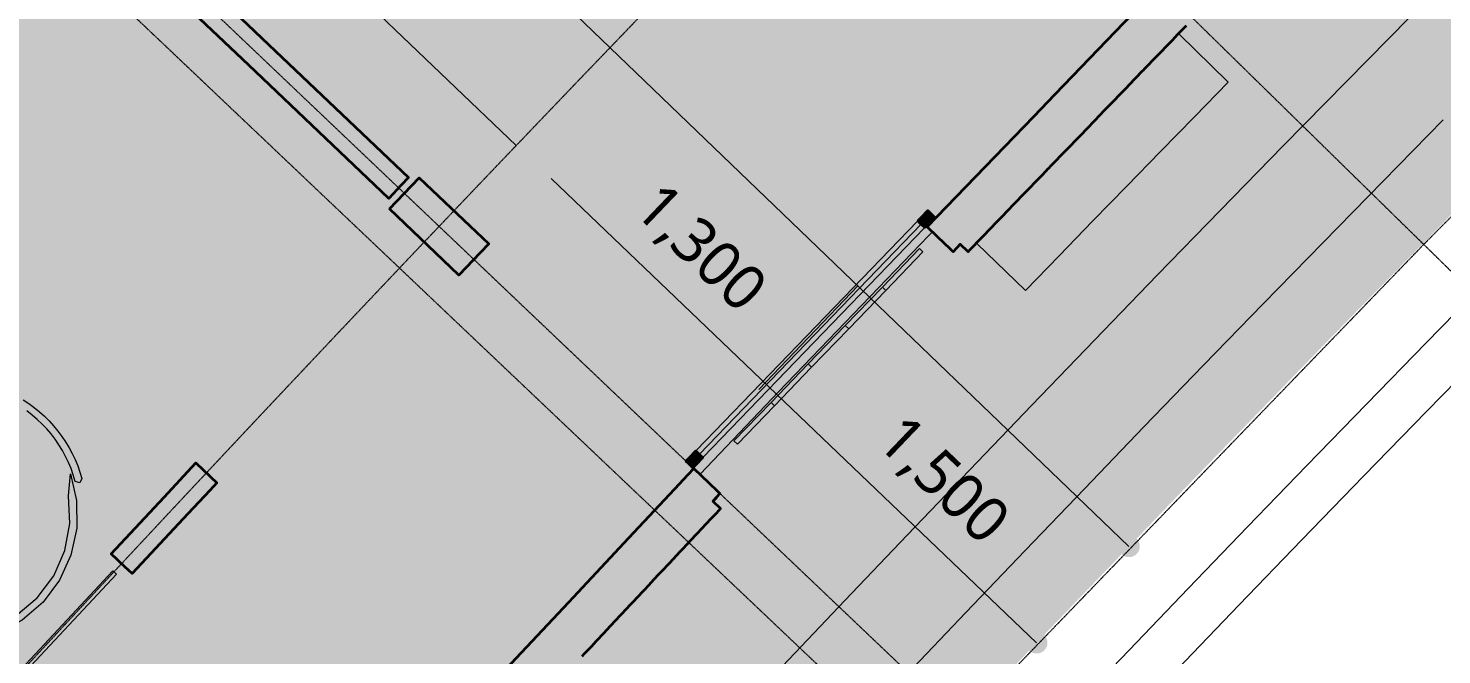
# Model space of a CAD drawing. Header units: millimetres. Extents: x -31757 to 121236, y -27283 to 63658.
# Drawn here: x 61271 to 67163, y 34599 to 37209 of the extents above; entities that cross this region are included whole.
import ezdxf

# ---------------------------------------------------------------- set-up
doc = ezdxf.new("R2010")
doc.units = ezdxf.units.MM
doc.linetypes.add('DASHDOT', pattern=[3.556, 2.54, -0.508, 0, -0.508])
doc.linetypes.add('PHANTOM', pattern=[6.35, 3.175, -0.635, 0.635, -0.635, 0.635, -0.635])
for name, color, linetype, lineweight in [('01_切断（構造・壁）', 7, 'Continuous', 35), ('03_切断（ガラス）', 5, 'Continuous', 13), ('06_部屋の色', 8, 'Continuous', 0), ('10_見えがかり', 7, 'Continuous', 13), ('11_見えがかり（家具）', 8, 'Continuous', 9), ('12_見えがかり（ガラス）', 5, 'Continuous', 9), ('20_上部（屋根の外形・梁）', 8, 'PHANTOM', 9), ('40_通り芯', 1, 'DASHDOT', 9), ('50_寸法', 3, 'Continuous', 9), ('70_断面の位置', 6, 'DASHDOT', 9)]:
    doc.layers.add(name, color=color, linetype=linetype, lineweight=lineweight)
doc.styles.add('JP', font='NotoSansCJKjp-Regular.otf')

msp = doc.modelspace()

# ---------------------------------------------------------------- hatches: boundary and pattern name
at = {"layer": '01_切断（構造・壁）'}
for points in [[(65120.4, 36283.5), (65115.2, 36288.5), (65086.8, 36315.9), (65062.4, 36339.5), (65018.1, 36382.3), (65018.1, 36382.3), (65018.1, 36382.3), (65300.9, 36675.3), (65461.9, 36842.1), (65551.2, 36934.6), (65911.6, 37308), (65991.1, 37390.4), (66007.2, 37374.8), (66052.8, 37330.8), (66088.2, 37296.6), (66094.8, 37290.2), (66099, 37286.2), (66099, 37286.2), (66099, 37286.2), (66068.9, 37255), (66088.7, 37235.8), (66101.3, 37223.8), (66097.4, 37219.8), (66085.6, 37207.5), (66082.6, 37204.4), (66061.9, 37182.9), (66038.8, 37159), (66011.2, 37130.4), (66007.8, 37126.9), (66003.3, 37122.3), (66003, 37121.9), (66002.7, 37121.6), (65980.8, 37098.9), (65957.7, 37075), (65939.1, 37055.7), (65939.1, 37055.7), (65934.2, 37050.6), (65928.1, 37044.3), (65921.6, 37037.6), (65918.3, 37034.1), (65918.3, 37034.1), (65914.5, 37030.2), (65914.5, 37030.2), (65858, 36971.7), (65858, 36971.7), (65847, 36960.3), (65837.2, 36950.1), (65837.2, 36950.1), (65818.6, 36930.9), (65795.5, 36907), (65776.9, 36887.7), (65776.9, 36887.7), (65766, 36876.3), (65756.1, 36866.1), (65756.1, 36866.1), (65737.5, 36846.9), (65714.4, 36822.9), (65684.9, 36792.3), (65656.4, 36762.9), (65633.4, 36738.9), (65614.8, 36719.7), (65614.8, 36719.7), (65603.8, 36708.3), (65593.9, 36698.1), (65593.9, 36698.1), (65575.4, 36678.9), (65552.3, 36654.9), (65533.7, 36635.7), (65533.7, 36635.7), (65524, 36625.6), (65522.7, 36624.3), (65521.6, 36623.1), (65512.9, 36614.1), (65512.9, 36614.1), (65494.3, 36594.8), (65471.2, 36570.9), (65441.6, 36540.3), (65413.2, 36510.8), (65390.1, 36486.9), (65371.5, 36467.7), (65371.5, 36467.7), (65360.5, 36456.3), (65350.7, 36446.1), (65350.7, 36446.1), (65332.1, 36426.8), (65309, 36402.9), (65279.5, 36372.3), (65251, 36342.8), (65228, 36318.9), (65209.4, 36299.6), (65209.4, 36299.6), (65202.9, 36292.9), (65193, 36282.7), (65188.5, 36278), (65188.5, 36278), (65188.5, 36278), (65156.2, 36309.3), (65126, 36278.1)], [(62776.6, 36456.4), (62837.6, 36520.5), (62900.6, 36586.8), (63190.5, 36311.1), (63154.5, 36273.3), (63066.4, 36180.7)], [(64978.8, 36406.3), (64994.1, 36422.2), (65020.5, 36449.5), (65038.6, 36432), (65049.2, 36421.7), (65022.9, 36394.5), (65007.6, 36378.5), (64989.4, 36396.1)], [(64012.5, 35405.2), (64027.9, 35421.1), (64054.2, 35448.3), (64072.4, 35430.8), (64083, 35420.5), (64056.7, 35393.3), (64041.3, 35377.4), (64023.1, 35394.9)], [(63185.5, 34259.6), (63131.9, 34309.8), (63087, 34351.9), (63087, 34351.9), (63087, 34351.9), (63524, 34818.1), (63774.7, 35085.6), (63966.8, 35290.6), (64021.7, 35349.2), (64045.1, 35374.1), (64045.1, 35374.1), (64045.1, 35374.1), (64107.3, 35314.9), (64142.9, 35281), (64149.6, 35274.7), (64153.8, 35270.8), (64153.8, 35270.8), (64153.8, 35270.8), (64124.2, 35239.2), (64157, 35208.4), (64157, 35208.4), (64157, 35208.4), (64149.1, 35199.9), (64136.5, 35186.5), (64136.5, 35186.5), (64118.3, 35167), (64095.5, 35142.7), (64077.3, 35123.3), (64077.3, 35123.3), (64069.3, 35114.8), (64065.9, 35111.2), (64061.4, 35106.3), (64061, 35105.9), (64060.7, 35105.6), (64056.8, 35101.4), (64056.8, 35101.4), (64053.6, 35098), (64053.6, 35098), (63997.5, 35038.1), (63997.5, 35038.1), (63996.7, 35037.3), (63987.6, 35027.6), (63958.7, 34996.8), (63942, 34978.9), (63935.9, 34972.5), (63917.7, 34953), (63917.7, 34953), (63907.9, 34942.5), (63897.2, 34931.1), (63897.2, 34931.1), (63879, 34911.7), (63856.2, 34887.4), (63837.9, 34867.9), (63837.9, 34867.9), (63837, 34866.9), (63828.1, 34857.4), (63814.2, 34842.6), (63814.2, 34842.6), (63758.1, 34782.8), (63758.1, 34782.8), (63748.3, 34772.3), (63737.6, 34760.9), (63737.6, 34760.9), (63719.4, 34741.4), (63696.6, 34717.1), (63668.5, 34687.1), (63639.6, 34656.3), (63638.3, 34654.9), (63616.8, 34632), (63598.6, 34612.5), (63598.6, 34612.5), (63588.7, 34602), (63578.1, 34590.6), (63578.1, 34590.6), (63559.8, 34571.2), (63539.2, 34549.2), (63537, 34546.9), (63512.1, 34520.3), (63509, 34516.9), (63502.1, 34509.6), (63480, 34486.1), (63457.2, 34461.7), (63429.2, 34431.8), (63400.3, 34400.9), (63390.5, 34390.6), (63377.5, 34376.6), (63359.2, 34357.2), (63359.2, 34357.2), (63349.4, 34346.7), (63344.7, 34341.7), (63320.5, 34315.8), (63297.7, 34291.5), (63269.6, 34261.5), (63258.9, 34250.1), (63226.1, 34280.9), (63210.2, 34263.9), (63196.5, 34249.3), (63190.8, 34254.6)]]:
    msp.add_hatch(color=7, dxfattribs=at).paths.add_polyline_path(points)
at = {"layer": '06_部屋の色', "true_color": 0x86bc78}
h = msp.add_hatch(color=8, dxfattribs=at)
h.paths.add_polyline_path([(57514.3, 45692.3), (57624.6, 45804.9), (57844.2, 46028.4), (58064.2, 46251.6), (58284.4, 46474.5), (58505.1, 46697), (58726, 46919.1), (58947.3, 47141), (59169, 47362.5), (59391, 47583.6), (59613.3, 47804.4), (66936.1, 40419.6), (66725.2, 40210), (66514.5, 40000.2), (66304.2, 39790), (66094.2, 39579.6), (65884.6, 39368.8), (65675.2, 39157.6), (65466.2, 38946.2), (65257.5, 38734.4), (65049.2, 38522.3), (64944.5, 38415.4), (64841.1, 38309.9), (64633.4, 38097.1), (64426, 37884.1), (64219, 37670.7), (64012.3, 37457), (63805.9, 37243), (63599.8, 37028.7), (63394.1, 36814), (63188.7, 36599.1), (62983.6, 36383.8), (55447.8, 43551.2), (55663.9, 43778), (55880.4, 44004.6), (56097.2, 44230.8), (56314.3, 44456.7), (56531.9, 44682.2), (56749.7, 44907.4), (56967.9, 45132.3), (57186.5, 45356.8), (57405.4, 45581), (57510.8, 45688.7)])
h.paths.add_polyline_path([(60530.3, 41638.2), (60528.5, 41533.4), (60535.8, 41428.8), (60552.2, 41325.2), (60577.6, 41223.5), (60611.7, 41124.4), (60654.3, 41028.6), (60705.1, 40937), (60763.8, 40850), (60829.7, 40768.6), (60902.6, 40693.2), (60981.7, 40624.4), (61066.5, 40562.8), (61156.3, 40508.8), (61250.6, 40462.8), (61348.4, 40425.3), (61449.2, 40396.4), (61552.1, 40376.4), (61656.4, 40365.4), (61761.2, 40363.6), (61865.7, 40370.9), (61969.3, 40387.3), (62071, 40412.6), (62170.1, 40446.8), (62265.9, 40489.4), (62357.6, 40540.2), (62444.5, 40598.9), (62525.9, 40664.8), (62583.5, 40720.4), (62587.2, 40724), (62601.4, 40737.7), (62670.1, 40816.8), (62731.7, 40901.6), (62785.7, 40991.4), (62831.7, 41085.7), (62869.3, 41183.5), (62898.2, 41284.3), (62918.2, 41387.2), (62929.1, 41491.5), (62930.9, 41596.3), (62923.6, 41700.8), (62907.2, 41804.4), (62881.9, 41906.1), (62847.7, 42005.2), (62805.1, 42101), (62754.3, 42192.7), (62695.7, 42279.6), (62629.7, 42361), (62556.9, 42436.4), (62477.8, 42505.2), (62392.9, 42566.8), (62303.1, 42620.8), (62208.9, 42666.8), (62111, 42704.4), (62010.2, 42733.3), (61907.3, 42753.3), (61803.1, 42764.2), (61698.3, 42766), (61593.7, 42758.7), (61490.1, 42742.3), (61388.4, 42717), (61289.3, 42682.8), (61193.5, 42640.2), (61101.9, 42589.4), (61014.9, 42530.8), (60933.5, 42464.8), (60871.2, 42404.6), (60858.1, 42392), (60789.3, 42312.8), (60727.7, 42228), (60673.7, 42138.2), (60627.7, 42044), (60590.2, 41946.1), (60561.3, 41845.3), (60541.3, 41742.4)], flags=0)
at = {"layer": '06_部屋の色', "true_color": 0xe9dfcf}
for points in [[(56229.2, 46951.8), (60871.7, 42405.1), (60858.1, 42392), (60789.3, 42312.8), (60727.7, 42228), (60673.7, 42138.2), (60627.7, 42044), (60590.2, 41946.1), (60561.3, 41845.3), (60541.3, 41742.4), (60530.3, 41638.2), (60528.5, 41533.4), (60535.8, 41428.8), (60552.2, 41325.2), (60577.6, 41223.5), (60611.7, 41124.4), (60654.3, 41028.6), (60705.1, 40937), (60763.8, 40850), (60829.7, 40768.6), (60902.6, 40693.2), (60981.7, 40624.4), (61066.5, 40562.8), (61156.3, 40508.8), (61250.6, 40462.8), (61348.4, 40425.3), (61449.2, 40396.4), (61552.1, 40376.4), (61656.4, 40365.4), (61761.2, 40363.6), (61865.7, 40370.9), (61969.3, 40387.3), (62071, 40412.6), (62170.1, 40446.8), (62265.9, 40489.4), (62357.6, 40540.2), (62444.5, 40598.9), (62525.9, 40664.8), (62587.7, 40724.5), (65991.4, 37391.1), (65018.1, 36382.7), (65043.3, 36358.4), (64070.2, 35350.2), (54143.9, 44791.1)], [(62128.1, 33329.2), (52090.4, 42600.1), (54143.9, 44791.1), (64044.9, 35374.3), (63086.5, 34351.7), (63112, 34327.8), (62153.8, 33305.4)], [(53867.9, 41871.1), (54057.7, 42075), (54158.8, 42183.4), (54265.8, 42297.8), (54336.9, 42373.8), (54393.3, 42434.1), (54425.8, 42468.8), (55994.5, 40998.5), (56008, 41012.8), (56021.4, 41027.2), (56034.8, 41041.5), (56764.2, 40357.4), (56750.9, 40343.2), (56737.5, 40328.9), (56724.2, 40314.7), (56906.6, 40143.7), (59360.4, 39829.4), (62983.4, 36383.6), (62806.8, 36197.7), (62778.9, 36168.3), (62676.7, 36060.4), (62574.6, 35952.4), (62472.5, 35844.4), (62406.8, 35774.6), (62013.9, 35356.8), (58365.8, 38776), (55911.6, 39072.1), (53412.8, 41380), (53524, 41500.2), (53625.5, 41610), (53732, 41724.8), (53838.6, 41839.6)], [(62983.3, 36383.9), (64944.7, 38416.2), (65991.4, 37391.1), (65018.1, 36382.7), (65043.3, 36358.4), (64070.2, 35350.2)], [(62128.1, 33329.2), (61051.9, 34323.2), (62983.3, 36383.9), (64044.9, 35374.3), (63086.5, 34351.7), (63112, 34327.8), (62153.8, 33305.4)]]:
    msp.add_hatch(color=8, dxfattribs=at).paths.add_polyline_path(points)
at = {"layer": '06_部屋の色', "true_color": 0xd8ccb8}
msp.add_hatch(color=8, dxfattribs=at).paths.add_polyline_path([(46090.2, 13394.3), (46610.4, 14131.8), (47134.1, 14866.8), (47661.3, 15599.3), (48191.9, 16329.3), (48725.9, 17056.8), (49263.4, 17781.8), (49804.3, 18504.2), (50348.5, 19224.1), (50896.2, 19941.4), (51447.2, 20656.2), (52001.6, 21368.3), (52559.4, 22077.8), (53120.5, 22784.7), (53684.9, 23488.9), (54252.6, 24190.4), (54823.6, 24889.3), (55397.9, 25585.4), (55975.5, 26278.9), (56556.3, 26969.6), (57140.4, 27657.6), (57727.8, 28342.8), (58318.3, 29025.2), (58912.1, 29704.9), (59509, 30381.7), (60109.2, 31055.7), (60712.5, 31726.9), (61318.9, 32395.3), (61928.6, 33060.7), (62541.3, 33723.3), (63157.1, 34383), (63776.1, 35039.8), (64398.1, 35693.7), (65023.3, 36344.6), (65651.4, 36992.6), (66282.7, 37637.6), (66916.9, 38279.6), (67554.2, 38918.6), (68194.5, 39554.6), (68837.8, 40187.6), (69484, 40817.5), (70133.2, 41444.4), (70785.4, 42068.3), (71440.5, 42689), (72098.5, 43306.7), (72759.4, 43921.2), (73423.2, 44532.7), (74089.9, 45140.9), (75098.3, 44030.5), (74436.8, 43427), (73778.2, 42820.3), (73122.5, 42210.6), (72469.6, 41597.8), (71819.7, 40981.9), (71172.6, 40363), (70528.5, 39741), (69887.3, 39116), (69249.1, 38487.9), (68613.8, 37856.9), (67981.5, 37222.9), (67352.2, 36585.9), (66726, 35945.9), (66102.7, 35303), (65482.5, 34657.2), (64865.3, 34008.5), (64251.2, 33356.8), (63640.2, 32702.3), (63032.2, 32044.9), (62427.4, 31384.7), (61825.7, 30721.6), (61227.1, 30055.6), (60631.7, 29386.9), (60039.4, 28715.3), (59450.3, 28041), (58864.3, 27363.9), (58281.6, 26684.1), (57702.1, 26001.5), (57125.8, 25316.2), (56552.7, 24628.2), (55982.9, 23937.5), (55416.4, 23244.1), (54853.1, 22548), (54293.1, 21849.3), (53736.4, 21148), (53183.1, 20444), (52633, 19737.5), (52086.3, 19028.4), (51542.9, 18316.7), (51002.9, 17602.4), (50466.3, 16885.6), (49933, 16166.3), (49403.2, 15444.5), (48876.7, 14720.2), (48353.7, 13993.4), (47834.1, 13264.2), (47317.9, 12532.5), (46805.2, 11798.4), (46296, 11061.9), (45790.2, 10323), (45287.9, 9581.8), (44789.2, 8838.1), (44293.9, 8092.2), (43802.2, 7343.9), (43313.9, 6593.3), (42829.3, 5840.4), (42348.2, 5085.2), (41870.6, 4327.7), (41396.6, 3568.1), (40122.1, 4359.1), (40599.9, 5124.8), (41081.2, 5888.2), (41566.1, 6649.3), (42054.6, 7408.1), (42546.7, 8164.7), (43042.3, 8918.9), (43541.5, 9670.8), (44044.2, 10420.3), (44550.4, 11167.4), (45060.2, 11912.1), (45573.4, 12654.4)])
at = {"layer": '06_部屋の色', "true_color": 0xd9d3ec}
msp.add_hatch(color=8, dxfattribs=at).paths.add_polyline_path([(55994.5, 40998.5), (55885.6, 41100.6), (56390.5, 41637.4), (56897.5, 42172.3), (62983.6, 36383.8), (62982.8, 36384.2), (59360.6, 39829.3), (56906.6, 40143.7), (56724.2, 40314.7), (56764.2, 40357.4), (56034.8, 41041.5)])
at = {"layer": '06_部屋の色', "true_color": 0xd5ebee}
msp.add_hatch(color=8, dxfattribs=at).paths.add_polyline_path([(62013.9, 35356.8), (62065.2, 35411.4), (61557.9, 34868.5), (61052.7, 34323.6), (55911.6, 39072.1), (58365.8, 38776)])
at = {"layer": '50_寸法'}
for points in [[(63340.7, 36693.4), (63334.6, 36687.1), (63327.3, 36682.1), (63319.2, 36678.6), (63310.6, 36676.7), (63301.8, 36676.6), (63293.1, 36678.2), (63284.9, 36681.4), (63277.5, 36686.2), (63271.1, 36692.3), (63266.1, 36699.6), (63262.6, 36707.7), (63260.8, 36716.3), (63260.6, 36725.1), (63262.2, 36733.8), (63265.5, 36742), (63270.3, 36749.4), (63276.4, 36755.8), (63283.7, 36760.8), (63291.8, 36764.3), (63300.4, 36766.1), (63309.2, 36766.3), (63317.9, 36764.7), (63326.1, 36761.4), (63333.5, 36756.6), (63339.8, 36750.5), (63344.9, 36743.2), (63348.4, 36735.1), (63350.2, 36726.5), (63350.3, 36717.7), (63348.8, 36709), (63345.5, 36700.8)], [(63485.3, 36555.2), (63479.2, 36548.9), (63471.9, 36543.9), (63463.8, 36540.4), (63455.2, 36538.5), (63446.4, 36538.4), (63437.7, 36540), (63429.5, 36543.2), (63422.1, 36548), (63415.7, 36554.1), (63410.7, 36561.4), (63407.2, 36569.5), (63405.4, 36578.1), (63405.2, 36587), (63406.8, 36595.6), (63410.1, 36603.8), (63414.9, 36611.2), (63421, 36617.6), (63428.3, 36622.6), (63436.4, 36626.1), (63445, 36627.9), (63453.8, 36628.1), (63462.5, 36626.5), (63470.7, 36623.2), (63478.1, 36618.4), (63484.4, 36612.3), (63489.4, 36605), (63492.9, 36596.9), (63494.8, 36588.3), (63494.9, 36579.5), (63493.3, 36570.8), (63490.1, 36562.6)], [(64425.1, 35657), (64419, 35650.7), (64411.7, 35645.7), (64403.6, 35642.2), (64395, 35640.3), (64386.2, 35640.2), (64377.5, 35641.8), (64369.3, 35645), (64361.9, 35649.8), (64355.5, 35656), (64350.5, 35663.2), (64347, 35671.3), (64345.2, 35679.9), (64345, 35688.8), (64346.6, 35697.4), (64349.9, 35705.6), (64354.7, 35713), (64360.8, 35719.4), (64368.1, 35724.4), (64376.2, 35727.9), (64384.8, 35729.7), (64393.6, 35729.9), (64402.3, 35728.3), (64410.5, 35725), (64417.9, 35720.2), (64424.2, 35714.1), (64429.2, 35706.8), (64432.7, 35698.7), (64434.6, 35690.1), (64434.7, 35681.3), (64433.1, 35672.6), (64429.9, 35664.4)], [(64425.1, 35657), (64419, 35650.7), (64411.7, 35645.7), (64403.6, 35642.2), (64395, 35640.3), (64386.2, 35640.2), (64377.5, 35641.8), (64369.3, 35645), (64361.9, 35649.8), (64355.5, 35656), (64350.5, 35663.2), (64347, 35671.3), (64345.2, 35679.9), (64345, 35688.8), (64346.6, 35697.4), (64349.9, 35705.6), (64354.7, 35713), (64360.8, 35719.4), (64368.1, 35724.4), (64376.2, 35727.9), (64384.8, 35729.7), (64393.6, 35729.9), (64402.3, 35728.3), (64410.5, 35725), (64417.9, 35720.2), (64424.2, 35714.1), (64429.2, 35706.8), (64432.7, 35698.7), (64434.6, 35690.1), (64434.7, 35681.3), (64433.1, 35672.6), (64429.9, 35664.4)], [(65894.3, 35022.1), (65888.2, 35015.8), (65880.9, 35010.7), (65872.8, 35007.2), (65864.2, 35005.4), (65855.4, 35005.3), (65846.7, 35006.8), (65838.5, 35010.1), (65831.1, 35014.9), (65824.7, 35021), (65819.7, 35028.3), (65816.2, 35036.4), (65814.4, 35045), (65814.2, 35053.8), (65815.8, 35062.5), (65819.1, 35070.7), (65823.9, 35078.1), (65830, 35084.5), (65837.3, 35089.5), (65845.4, 35093), (65854, 35094.8), (65862.8, 35095), (65871.5, 35093.4), (65879.7, 35090.1), (65887.1, 35085.3), (65893.4, 35079.2), (65898.5, 35071.9), (65902, 35063.8), (65903.8, 35055.2), (65903.9, 35046.4), (65902.4, 35037.7), (65899.1, 35029.5)], [(65509.5, 34620.6), (65503.4, 34614.3), (65496.1, 34609.3), (65488, 34605.8), (65479.4, 34603.9), (65470.6, 34603.8), (65461.9, 34605.4), (65453.7, 34608.6), (65446.3, 34613.4), (65439.9, 34619.6), (65434.9, 34626.8), (65431.4, 34634.9), (65429.6, 34643.6), (65429.4, 34652.4), (65431, 34661.1), (65434.3, 34669.3), (65439.1, 34676.7), (65445.2, 34683), (65452.5, 34688), (65460.6, 34691.5), (65469.2, 34693.4), (65478, 34693.5), (65486.7, 34691.9), (65494.9, 34688.7), (65502.3, 34683.9), (65508.6, 34677.7), (65513.6, 34670.5), (65517.1, 34662.4), (65519, 34653.7), (65519.1, 34644.9), (65517.5, 34636.2), (65514.3, 34628)]]:
    msp.add_hatch(color=7, dxfattribs=at).paths.add_polyline_path(points)

# ---------------------------------------------------------------- linework, layer by layer
at = {"layer": '01_切断（構造・壁）'}
for points in [[(62826.2, 36555.2), (62774, 36500.2), (62686.4, 36583.5), (62190.3, 37055), (61782.5, 37442.6), (61782.5, 37442.6), (61782.5, 37442.6), (61816.7, 37478.5), (61865.6, 37529.9), (62013.8, 37388.8), (62273.1, 37142.1), (62606.4, 36824.9), (62856.4, 36586.9), (62826.2, 36555.2)], [(65120.4, 36283.5), (65115.2, 36288.5), (65086.8, 36315.9), (65062.4, 36339.5), (65018.1, 36382.3), (65018.1, 36382.3), (65018.1, 36382.3), (65300.9, 36675.3), (65461.9, 36842.1), (65551.2, 36934.6), (65911.6, 37308)], [(66097.4, 37219.8), (66085.6, 37207.5), (66082.6, 37204.4), (66061.9, 37182.9), (66038.8, 37159), (66011.2, 37130.4), (66007.8, 37126.9), (66003.3, 37122.3), (66003, 37121.9), (66002.7, 37121.6), (65980.8, 37098.9), (65957.7, 37075), (65939.1, 37055.7), (65939.1, 37055.7), (65934.2, 37050.6), (65928.1, 37044.3), (65921.6, 37037.6), (65918.3, 37034.1), (65918.3, 37034.1), (65914.5, 37030.2), (65914.5, 37030.2), (65858, 36971.7), (65858, 36971.7), (65847, 36960.3), (65837.2, 36950.1), (65837.2, 36950.1), (65818.6, 36930.9), (65795.5, 36907), (65776.9, 36887.7), (65776.9, 36887.7), (65766, 36876.3), (65756.1, 36866.1), (65756.1, 36866.1), (65737.5, 36846.9), (65714.4, 36822.9), (65684.9, 36792.3), (65656.4, 36762.9), (65633.4, 36738.9), (65614.8, 36719.7), (65614.8, 36719.7), (65603.8, 36708.3), (65593.9, 36698.1), (65593.9, 36698.1), (65575.4, 36678.9), (65552.3, 36654.9), (65533.7, 36635.7), (65533.7, 36635.7), (65524, 36625.6), (65522.7, 36624.3), (65521.6, 36623.1), (65512.9, 36614.1), (65512.9, 36614.1), (65494.3, 36594.8), (65471.2, 36570.9), (65441.6, 36540.3), (65413.2, 36510.8), (65390.1, 36486.9), (65371.5, 36467.7), (65371.5, 36467.7), (65360.5, 36456.3), (65350.7, 36446.1), (65350.7, 36446.1), (65332.1, 36426.8), (65309, 36402.9), (65279.5, 36372.3), (65251, 36342.8), (65228, 36318.9), (65209.4, 36299.6), (65209.4, 36299.6), (65202.9, 36292.9), (65193, 36282.7), (65188.5, 36278), (65188.5, 36278), (65188.5, 36278), (65156.2, 36309.3), (65126, 36278.1), (65120.4, 36283.5)], [(62776.6, 36456.4), (62837.6, 36520.5), (62900.6, 36586.8), (63190.5, 36311.1), (63154.5, 36273.3), (63066.4, 36180.7), (62776.6, 36456.4)], [(64978.8, 36406.3), (64994.1, 36422.2), (65020.5, 36449.5), (65038.6, 36432), (65049.2, 36421.7), (65022.9, 36394.5), (65007.6, 36378.5), (64989.4, 36396.1), (64978.8, 36406.3)], [(64012.5, 35405.2), (64027.9, 35421.1), (64054.2, 35448.3), (64072.4, 35430.8), (64083, 35420.5), (64056.7, 35393.3), (64041.3, 35377.4), (64023.1, 35394.9), (64012.5, 35405.2)], [(62057.7, 35315.7), (62057.7, 35315.7), (62027.6, 35283.5), (61936.8, 35186.3), (61704.2, 34937.6), (61674.2, 34965.6), (61616.4, 35019.4), (61737.5, 35148.9), (61837.1, 35255.5), (61970.1, 35397.8), (61970.1, 35397.8), (61970.1, 35397.8), (62000.1, 35369.7), (62057.7, 35315.7), (62057.7, 35315.7)], [(63087, 34351.9), (63524, 34818.1), (63774.7, 35085.6), (63966.8, 35290.6), (64021.7, 35349.2), (64045.1, 35374.1), (64045.1, 35374.1), (64045.1, 35374.1), (64107.3, 35314.9), (64142.9, 35281), (64149.6, 35274.7), (64153.8, 35270.8), (64153.8, 35270.8), (64153.8, 35270.8), (64124.2, 35239.2), (64157, 35208.4), (64157, 35208.4), (64157, 35208.4), (64149.1, 35199.9), (64136.5, 35186.5), (64136.5, 35186.5), (64118.3, 35167), (64095.5, 35142.7), (64077.3, 35123.3), (64077.3, 35123.3), (64069.3, 35114.8), (64065.9, 35111.2), (64061.4, 35106.3), (64061, 35105.9), (64060.7, 35105.6), (64056.8, 35101.4), (64056.8, 35101.4), (64053.6, 35098), (64053.6, 35098), (63997.5, 35038.1), (63997.5, 35038.1), (63996.7, 35037.3), (63987.6, 35027.6), (63958.7, 34996.8), (63942, 34978.9), (63935.9, 34972.5), (63917.7, 34953), (63917.7, 34953), (63907.9, 34942.5), (63897.2, 34931.1), (63897.2, 34931.1), (63879, 34911.7), (63856.2, 34887.4), (63837.9, 34867.9), (63837.9, 34867.9), (63837, 34866.9), (63828.1, 34857.4), (63814.2, 34842.6), (63814.2, 34842.6), (63758.1, 34782.8), (63758.1, 34782.8), (63748.3, 34772.3), (63737.6, 34760.9), (63737.6, 34760.9), (63719.4, 34741.4), (63696.6, 34717.1), (63668.5, 34687.1), (63639.6, 34656.3), (63638.3, 34654.9), (63616.8, 34632), (63598.6, 34612.5), (63598.6, 34612.5), (63588.7, 34602), (63578.1, 34590.6)]]:
    msp.add_lwpolyline(points, dxfattribs=at)
at = {"layer": '03_切断（ガラス）'}
for points in [[(64068.7, 35434.5), (64993.2, 36392.4)], [(64315.8, 35704.1), (64523.4, 35920.7), (64731, 36137.4)]]:
    msp.add_lwpolyline(points, dxfattribs=at)
at = {"layer": '10_見えがかり'}
for points in [[(71395.8, 40161.9), (71139.3, 39914.9), (70883.1, 39667.4), (70627.5, 39419.4), (70372.3, 39170.9), (70117.5, 38922), (69863.3, 38672.6), (69609.5, 38422.7), (69356.2, 38172.3), (69103.3, 37921.5), (68850.9, 37670.2), (68599, 37418.4), (68347.6, 37166.1), (68096.6, 36913.4), (67846.2, 36660.2), (67596.1, 36406.5), (67346.6, 36152.4), (67097.6, 35897.8), (66849, 35642.7), (66600.9, 35387.1), (66353.3, 35131.1), (66106.1, 34874.6), (65859.5, 34617.7), (65613.3, 34360.3)], [(64932.8, 34515.9), (65179.3, 34774.6), (65426.2, 35032.8), (65673.7, 35290.6), (65921.6, 35547.8), (66170, 35804.7), (66418.9, 36061), (66668.2, 36316.9), (66918.1, 36572.3), (67168.4, 36827.3)], [(64055.6, 35449.8), (64977.4, 36404.9)], [(64072.2, 35351.1), (64398.1, 35693.7), (65023.3, 36344.6), (65038.2, 36360)], [(65006.2, 36377.1), (64084.4, 35422)], [(64845.7, 36117.2), (64831.3, 36131.1), (64986, 36291.4), (65000.4, 36277.5), (64845.7, 36117.2)], [(64690.9, 35956.9), (64676.6, 35970.8), (64829.9, 36129.6)], [(64844.3, 36115.7), (64690.9, 35956.9)], [(64536.2, 35796.6), (64521.8, 35810.5), (64675.2, 35969.3)], [(64689.6, 35955.4), (64536.2, 35796.6)], [(64381.5, 35636.3), (64367.1, 35650.2), (64520.5, 35809)], [(64534.8, 35795.1), (64381.5, 35636.3)], [(61250.5, 35661.3), (61273.7, 35645.8), (61296.2, 35629.2), (61317.8, 35611.6), (61338.5, 35592.8), (61358.2, 35573.1), (61377, 35552.5), (61394.7, 35530.9), (61411.4, 35508.5), (61426.9, 35485.3), (61441.3, 35461.4), (61454.5, 35436.8), (61466.5, 35411.6), (61477.3, 35385.8), (61486.7, 35359.6), (61494.9, 35332.9), (61486.4, 35315.1), (61467, 35321.2), (61459, 35347.9), (61449.6, 35374.2), (61438.9, 35400), (61426.8, 35425.1), (61413.5, 35449.7), (61398.9, 35473.5), (61383.1, 35496.5), (61366.2, 35518.6), (61348.1, 35539.9), (61328.9, 35560.2), (61308.7, 35579.5), (61287.6, 35597.7), (61265.5, 35614.8)], [(64226.8, 35476), (64212.4, 35489.9), (64365.7, 35648.7)], [(64380.1, 35634.8), (64226.8, 35476)], [(64139.2, 35252.2), (64141.4, 35250.2), (64129.2, 35237.2)]]:
    msp.add_lwpolyline(points, dxfattribs=at)
at = {"layer": '11_見えがかり（家具）'}
for points in [[(66067.4, 37185.8), (66272.8, 36984.8), (66131.6, 36840.4), (65990.6, 36695.9), (65849.8, 36551.1), (65709.1, 36406.3), (65568.6, 36261.3)], [(65568.6, 36261.3), (65428.2, 36116.1), (65224.8, 36312.7)], [(60626, 34799.5), (60676.9, 34758.1), (60780.2, 34707.8), (60892.1, 34682.5), (61007, 34683.3), (61118.6, 34710.3), (61221.1, 34762.1), (61309, 34835.9), (61377.9, 34927.8), (61423.9, 35033), (61444.7, 35145.9), (61439.3, 35260.6), (61446.8, 35352.8), (61472.3, 35240.8), (61473.2, 35125.9), (61449.2, 35013.6), (61401.7, 34909.1), (61332.7, 34817.2), (61245.6, 34742.4), (61144.3, 34688.1), (61033.8, 34656.9), (60919.2, 34650.2), (60805.8, 34668.4), (60739.5, 34694.6)]]:
    msp.add_lwpolyline(points, dxfattribs=at)
at = {"layer": '12_見えがかり（ガラス）'}
msp.add_lwpolyline([(61107.7, 34396.9), (61624.1, 34947.9), (61638.7, 34934.2), (61122.3, 34383.3)], dxfattribs=at)
at = {"layer": '20_上部（屋根の外形・梁）'}
msp.add_lwpolyline([(73057.1, 42142.3), (71040.7, 40228.7), (71040.4, 40228.4), (69052.1, 38285.4), (69051.8, 38285.1), (67092.2, 36313.3), (67091.9, 36313), (65161.3, 34312.7), (65161, 34312.4), (63259.9, 32284.1), (63259.6, 32283.7), (61388.5, 30227.8), (61388.2, 30227.5), (59547.3, 28144.4), (59547, 28144.1), (57736.8, 26034.3)], dxfattribs=at)
at = {"layer": '40_通り芯'}
for points in [[(68369.8, 35052.9), (54509.3, 48626.6)], [(66461.7, 33075.8), (52404.5, 46445.7)], [(61266.9, 34555.1), (61589.9, 34902.9), (61913.9, 35249.9), (62238.6, 35596.1), (62564.3, 35941.5), (62890.7, 36286.1), (63218.1, 36629.9), (63546.2, 36972.8), (63875.2, 37315), (64205.1, 37656.4), (64535.8, 37996.9), (64867.3, 38336.7), (65199.7, 38675.6), (65532.9, 39013.7), (65866.9, 39350.9), (66201.7, 39687.4), (66537.4, 40023), (66873.9, 40357.8), (67211.3, 40691.8), (67549.4, 41025), (67888.4, 41357.3)]]:
    msp.add_lwpolyline(points, dxfattribs=at)
at = {"layer": '50_寸法'}
for points in [[(55045.5, 45445.6), (65859.1, 35050.1)], [(55787, 43907), (63305.5, 36721.4)], [(66060.2, 34537.6), (66319.1, 34807.1), (66578.5, 35076), (66838.5, 35344.4), (67099, 35612.3), (67360.1, 35879.7), (67621.6, 36146.6), (67883.7, 36413), (68146.3, 36678.9), (68409.5, 36944.2), (68673.1, 37209), (68937.3, 37473.3), (69202, 37737.1), (69467.2, 38000.3), (69733, 38263.1), (69999.2, 38525.3), (70266, 38787), (70533.3, 39048.1), (70801.1, 39308.7), (71069.4, 39568.8), (71338.2, 39828.4)], [(64415.6, 34551.6), (64674.6, 34824.3), (64934.1, 35096.5), (65194.1, 35368.2), (65454.6, 35639.3), (65715.7, 35910), (65977.3, 36180.1), (66239.5, 36449.7), (66502.2, 36718.8), (66765.4, 36987.4), (67029.2, 37255.5), (67293.4, 37523)], [(63450.1, 36583.2), (64389.9, 35685)], [(64389.9, 35685), (65474.3, 34648.6)]]:
    msp.add_lwpolyline(points, dxfattribs=at)
at = {"layer": '70_断面の位置'}
msp.add_lwpolyline([(69347.7, 30015.6), (41780.4, 56169.9)], dxfattribs=at)

# ---------------------------------------------------------------- texts
at = {"layer": '50_寸法', "char_height": 187.87, "attachment_point": 8, "rotation": 316.29699, "style": 'JP'}
for s, insert in [('1,300', (63989.1, 36206.4)), ('1,500', (65001.2, 35239.1))]:
    msp.add_mtext(s, dxfattribs=dict(at, insert=insert))

doc.saveas('drawing.dxf')
